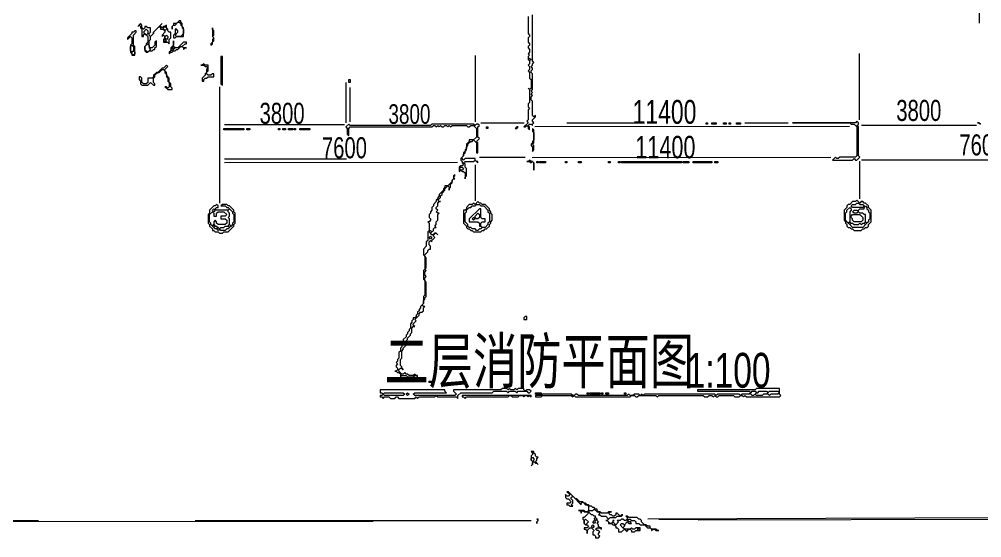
# Model space of a CAD drawing. Extents: x 10 to 1971, y 11 to 1392.
# Drawn here: x 636 to 1307, y 13 to 374 of the extents above; entities that cross this region are included whole.
import ezdxf

# ---------------------------------------------------------------- set-up
doc = ezdxf.new("R2010")
doc.units = 0
for name, color, linetype, lineweight in [('OCR_TEXT', 6, 'Continuous', 0), ('TRACE_CURVE', 6, 'Continuous', 0), ('TRACE_STRAIGHT', 5, 'Continuous', 0), ('TRACE_TEXT_SYMBOL', 6, 'Continuous', 0)]:
    doc.layers.add(name, color=color, linetype=linetype, lineweight=lineweight)
doc.styles.add('wqy-unicode', font='wqy-unicode.lff')

msp = doc.modelspace()

# ---------------------------------------------------------------- linework, layer by layer
at = {"layer": 'TRACE_CURVE', "color": 6}
for points in [[(991, 376), (991, 364), (992, 363), (992, 362), (991, 361), (991, 358), (992, 357), (992, 356), (991, 355), (991, 354), (992, 353), (992, 351), (991, 350), (992, 349), (991, 348), (991, 346), (992, 345), (992, 343), (991, 342), (992, 341), (992, 339), (991, 338), (992, 337), (992, 333), (993, 332), (993, 326), (992, 325), (991, 326), (992, 325), (992, 316), (991, 315), (991, 313), (992, 312), (991, 311), (991, 304), (990, 303), (991, 302), (988, 299), (989, 299), (990, 300)], [(990, 300), (991, 299), (991, 298), (992, 297), (992, 299), (991, 300), (992, 301), (993, 301), (994, 300), (994, 301), (995, 302), (994, 303), (994, 304), (996, 306), (996, 307), (995, 306), (994, 307), (994, 317), (993, 318), (993, 320), (994, 321), (993, 322), (994, 323), (993, 324), (994, 325), (994, 336), (993, 337), (993, 338), (994, 339), (994, 340), (993, 341), (994, 342), (994, 343), (995, 344), (994, 345), (994, 377)], [(940, 266), (939, 265), (939, 263), (938, 262), (938, 261), (935, 258), (933, 258), (933, 257), (932, 256), (932, 255), (929, 252), (929, 251), (928, 250), (928, 249), (927, 248), (927, 247), (925, 245), (925, 244), (924, 243), (924, 241), (923, 240), (923, 239), (922, 238), (922, 236), (923, 235), (923, 234), (922, 233), (921, 233), (922, 232), (922, 227), (921, 226), (921, 220), (920, 219), (920, 216), (918, 214), (918, 210), (919, 209), (919, 200), (918, 199), (918, 193), (919, 192), (919, 182), (918, 181), (918, 176), (916, 174), (916, 173), (915, 172), (915, 171), (914, 170), (914, 169), (913, 168), (913, 167), (912, 166), (911, 166), (911, 165), (910, 164), (910, 163), (909, 162), (909, 159), (908, 158), (908, 157), (907, 156), (907, 155), (906, 154)], [(928, 239), (927, 240), (928, 241), (927, 242), (927, 243), (928, 244), (928, 246), (929, 247), (930, 247), (929, 247), (928, 248), (930, 250), (930, 251), (931, 252), (931, 253), (933, 255), (933, 256), (935, 258), (936, 257), (936, 255), (936, 256), (937, 257), (937, 259), (938, 260), (938, 262), (939, 263), (940, 263), (939, 264), (940, 265), (940, 266)], [(911, 160), (912, 160), (911, 161), (911, 162), (913, 164), (912, 165), (915, 168), (915, 169), (916, 170), (917, 170), (918, 171), (918, 173), (919, 174), (918, 174), (917, 175), (918, 176), (918, 178), (919, 179), (919, 180), (920, 181), (920, 191), (919, 192), (919, 194), (920, 195), (919, 196), (919, 198), (920, 199), (919, 200), (920, 201), (920, 208), (919, 209), (919, 210), (921, 212), (921, 213), (922, 214), (923, 214), (923, 216), (922, 217), (922, 219), (923, 220), (924, 219), (924, 220), (926, 222), (925, 223), (925, 224), (926, 225), (927, 225), (928, 224), (927, 225), (926, 225), (925, 224), (924, 224), (923, 225), (925, 227), (925, 228), (926, 229), (927, 229), (926, 230), (927, 231), (927, 233), (928, 234), (928, 238), (929, 239), (928, 239)], [(906, 154), (906, 153), (904, 151), (904, 149), (903, 148), (903, 146), (902, 145), (902, 143), (901, 142), (901, 138), (900, 137), (900, 136), (899, 135), (900, 134), (899, 133), (899, 132), (900, 131), (900, 130), (899, 129), (898, 129), (899, 129), (900, 128), (901, 128), (902, 127), (902, 125), (903, 126), (906, 126), (907, 125), (911, 125), (912, 126), (913, 126), (914, 125), (914, 126), (913, 126), (912, 127), (911, 126), (908, 126), (907, 127), (906, 127), (905, 128), (904, 127), (903, 127), (901, 129), (901, 130), (902, 131), (903, 131), (904, 130), (903, 131), (903, 132), (902, 133), (902, 137), (903, 138), (903, 143), (904, 144), (904, 145), (906, 147), (906, 150), (907, 151), (907, 152), (909, 154), (909, 155), (910, 156), (910, 159), (911, 160)]]:
    msp.add_lwpolyline(points, dxfattribs=at)
for points in [[(991, 346), (992, 347), (993, 346), (992, 345)], [(922, 226), (923, 227), (924, 226), (923, 225)], [(922, 222), (923, 223), (924, 222), (923, 221)]]:
    msp.add_lwpolyline(points, close=True, dxfattribs=at)
at = {"layer": 'TRACE_STRAIGHT', "color": 5}
for p, q in [((1304.66, 465.13), (1305.2, 371.38)), ((954.03, 348.88), (954.06, 302.62)), ((1221.68, 303.87), (1221.74, 350.13)), ((864, 330), (864, 302)), ((776, 327), (776, 246)), ((866.82, 326.38), (866.86, 302.62)), ((958.12, 301.89), (988.13, 301.78)), ((1018, 302), (1072, 302)), ((1142, 302), (1172, 302)), ((779.37, 300.74), (863.12, 300.81)), ((995.63, 299.28), (1214.88, 299.49)), ((1223.12, 300.31), (1303.38, 300.33)), ((779.38, 276.89), (864.38, 276.75)), ((957, 278), (989, 278)), ((993.86, 277.8), (1201.88, 277.93)), ((1221.68, 275.13), (1221.7, 248.87)), ((1223.13, 276.04), (1395.63, 276.26)), ((779.37, 274.26), (941.88, 274.52)), ((954.02, 272.63), (954.08, 247.62)), ((1074.37, 26.06), (1873.12, 29.17)), ((525.63, 24.24), (808.13, 24.58)), ((567, 25), (650, 25)), ((759, 25), (807, 25)), ((794.38, 24.59), (883.13, 24.59)), ((795, 25), (993, 25)), ((1082, 26), (1121, 26)), ((1109.38, 25.51), (1459.38, 26.12))]:
    msp.add_line(p, q, dxfattribs=at)
at = {"layer": 'TRACE_TEXT_SYMBOL', "color": 6}
for points in [[(721, 371), (719, 369), (720, 370), (721, 369), (721, 368), (722, 367), (722, 362), (723, 362), (723, 363), (724, 364), (726, 362), (726, 358), (725, 357), (725, 356), (724, 355), (724, 352), (725, 351), (726, 351), (727, 352), (729, 352), (730, 353), (731, 353), (731, 354), (732, 355), (732, 359), (731, 358), (731, 356), (729, 354), (728, 354), (727, 355), (727, 359), (728, 360), (728, 362), (730, 364), (730, 365), (734, 369), (735, 368), (735, 367), (737, 367), (738, 366), (738, 365), (736, 363), (736, 362), (737, 363), (738, 362), (738, 361), (737, 360), (737, 358), (740, 358), (741, 357), (741, 360), (742, 361), (742, 365), (741, 365), (740, 366), (740, 367), (739, 368), (739, 370), (738, 369), (737, 369), (736, 368), (735, 369), (735, 370), (736, 371)], [(736, 371), (730, 365), (730, 364), (728, 362), (727, 363), (727, 364), (728, 365), (728, 368), (726, 368), (725, 369), (724, 369), (724, 368), (723, 367), (722, 368), (722, 370), (721, 371)], [(866, 301), (864, 299), (865, 298), (865, 294), (866, 293), (866, 298), (867, 299), (924, 299), (925, 300), (926, 300), (927, 299), (928, 300), (929, 299), (930, 300), (931, 299), (932, 299), (933, 300), (934, 300), (935, 299), (936, 300), (937, 299), (938, 300), (948, 300), (949, 299), (950, 299), (951, 300), (953, 300), (955, 298), (955, 292), (953, 290), (950, 290), (950, 289), (948, 287), (948, 284), (947, 283), (947, 282), (946, 281), (946, 279), (944, 277), (944, 276), (945, 275), (945, 274), (946, 273), (945, 272), (944, 272), (943, 271), (943, 268), (944, 269), (945, 268), (946, 268), (947, 267), (947, 263), (947, 264), (948, 265), (948, 270), (947, 271), (947, 273), (946, 274), (947, 275), (953, 275), (954, 276), (956, 274), (956, 275), (955, 275)], [(955, 275), (954, 276), (954, 277), (947, 277), (946, 276), (945, 277), (945, 278), (946, 279), (946, 280), (947, 281), (947, 282), (948, 283), (948, 285), (949, 286), (949, 287), (951, 289), (952, 289), (953, 290), (955, 288), (955, 281), (956, 281), (956, 288), (955, 289), (957, 291), (956, 292), (956, 299), (957, 300), (956, 301), (955, 301), (954, 300), (953, 301), (924, 301), (923, 300), (867, 300), (866, 301)], [(1150, 117), (1149, 116), (1109, 116), (1109, 115), (1145, 115), (1146, 114), (1145, 113), (1140, 113), (1139, 112), (1138, 113), (1123, 113), (1122, 112), (1121, 113), (1072, 113), (1071, 112), (1070, 113), (1069, 112), (1068, 113), (1065, 113), (1064, 112), (1062, 112), (1061, 113), (1060, 112), (1026, 112), (1025, 113), (1024, 113), (1023, 112), (1022, 112), (1021, 113), (1001, 113), (1000, 112), (996, 112), (996, 111), (1000, 111), (1001, 112), (1021, 112), (1022, 111), (1023, 112), (1024, 111), (1062, 111), (1063, 112), (1065, 112), (1066, 111), (1067, 111), (1068, 112), (1080, 112), (1081, 111), (1082, 112), (1113, 112), (1114, 111), (1116, 111), (1117, 112), (1119, 112), (1120, 111), (1121, 112), (1122, 111), (1123, 111), (1124, 112), (1134, 112), (1135, 111), (1138, 111), (1139, 112), (1140, 112), (1141, 111)], [(1141, 111), (1142, 112), (1143, 111), (1166, 111), (1167, 112), (1166, 113), (1166, 117), (1150, 117)], [(1018, 45), (1020, 43), (1019, 42), (1018, 42), (1017, 43), (1017, 41), (1018, 40), (1019, 40), (1021, 38), (1020, 37), (1018, 37), (1018, 36), (1019, 36), (1020, 35), (1022, 35), (1021, 36), (1022, 37), (1022, 39), (1021, 40), (1021, 41), (1022, 42), (1028, 36), (1028, 37), (1029, 38), (1031, 36), (1032, 36), (1033, 35), (1033, 32), (1032, 31), (1031, 31), (1030, 32), (1026, 32), (1027, 32), (1028, 31), (1028, 30), (1028, 31), (1029, 32), (1030, 31), (1032, 31), (1033, 30), (1030, 27), (1029, 27), (1029, 26), (1030, 25), (1030, 23), (1031, 22), (1032, 22), (1033, 21), (1032, 20), (1030, 20), (1030, 19), (1031, 19), (1032, 18), (1032, 16), (1032, 18), (1034, 20), (1035, 20), (1037, 18), (1036, 17), (1036, 15), (1037, 15), (1038, 14), (1038, 13), (1040, 13)], [(1057, 29), (1056, 29), (1055, 28), (1053, 30), (1052, 30), (1052, 29), (1051, 28), (1050, 28), (1049, 29), (1048, 29), (1047, 30), (1048, 31), (1049, 31), (1047, 31), (1046, 30), (1042, 30), (1041, 31), (1040, 31), (1039, 32), (1039, 33), (1038, 33), (1037, 34), (1036, 34), (1035, 35), (1034, 35), (1033, 36), (1032, 36), (1031, 37), (1030, 37), (1029, 38), (1027, 38), (1025, 40), (1024, 40), (1019, 45), (1018, 45)], [(1040, 13), (1041, 14), (1040, 15), (1040, 16), (1041, 17), (1040, 18), (1039, 18), (1038, 19), (1039, 20), (1041, 20), (1042, 19), (1042, 20), (1041, 20), (1040, 21), (1040, 22), (1039, 23), (1040, 24), (1039, 25), (1039, 26), (1038, 27), (1038, 28), (1037, 28), (1036, 29), (1035, 29), (1033, 31), (1034, 32), (1036, 32), (1037, 33), (1039, 31), (1040, 31), (1041, 30), (1040, 29), (1041, 29), (1042, 28), (1045, 28), (1047, 26), (1046, 25), (1045, 25), (1046, 25), (1047, 24), (1047, 23), (1049, 23), (1050, 22), (1051, 22), (1052, 21), (1052, 20), (1053, 20), (1054, 19), (1054, 17), (1056, 17), (1058, 19), (1060, 17), (1060, 18), (1061, 19), (1062, 19), (1063, 18), (1063, 17), (1065, 17), (1066, 18), (1069, 18), (1069, 20), (1066, 20), (1065, 19), (1064, 19)], [(1064, 19), (1063, 20), (1062, 19), (1058, 19), (1057, 20), (1058, 21), (1058, 22), (1060, 24), (1061, 23), (1063, 23), (1062, 24), (1063, 25), (1065, 25), (1066, 24), (1066, 23), (1068, 23), (1069, 22), (1072, 22), (1074, 20), (1076, 20), (1077, 19), (1077, 18), (1078, 19), (1079, 19), (1080, 18), (1082, 18), (1081, 18), (1080, 19), (1077, 19), (1076, 20), (1076, 21), (1074, 21), (1073, 22), (1072, 22), (1070, 24), (1070, 25), (1069, 26), (1068, 26), (1067, 27), (1061, 27), (1060, 28), (1059, 28), (1060, 27), (1060, 26), (1059, 25), (1058, 25), (1057, 26), (1056, 26), (1055, 25), (1053, 25), (1054, 24), (1052, 22), (1050, 24), (1051, 25), (1050, 25), (1050, 24), (1049, 23), (1048, 23), (1046, 25), (1048, 27), (1052, 27), (1053, 28), (1056, 28), (1057, 29)]]:
    msp.add_lwpolyline(points, dxfattribs=at)
for points in [[(737, 368), (738, 369), (739, 368), (739, 367), (738, 366), (737, 367)], [(748, 373), (746, 371), (744, 371), (744, 370), (743, 369), (743, 367), (743, 369), (744, 370), (745, 370), (747, 372), (748, 372), (749, 371), (749, 370), (750, 369), (750, 368), (751, 367), (751, 364), (749, 362), (746, 362), (745, 363), (747, 365), (747, 366), (746, 367), (745, 367), (745, 364), (744, 363), (744, 361), (745, 361), (746, 362), (751, 362), (751, 368), (750, 369), (750, 371), (749, 372), (749, 373)], [(717, 366), (716, 365), (715, 365), (715, 364), (712, 361), (712, 360), (714, 362), (715, 361), (715, 357), (714, 356), (714, 351), (715, 350), (715, 349), (717, 349), (717, 355), (716, 356), (716, 363), (718, 365), (718, 366)], [(725, 367), (726, 366), (726, 364), (725, 363), (723, 365)], [(738, 362), (739, 363), (740, 362), (740, 361), (739, 360), (738, 361)], [(771, 368), (771, 362), (772, 361), (771, 360), (771, 358), (770, 357), (770, 356), (771, 357), (771, 358), (772, 359), (772, 361), (771, 362), (772, 363), (772, 366), (771, 367)], [(714, 355), (715, 356), (716, 355), (716, 352), (715, 351), (714, 352)], [(726, 357), (727, 356), (727, 354), (728, 353), (726, 351), (724, 353), (724, 355)], [(737, 359), (738, 360), (739, 359), (738, 358)], [(744, 359), (744, 356), (742, 354), (742, 352), (741, 351), (741, 350), (742, 351), (743, 351), (744, 352), (745, 352), (746, 353), (747, 353), (749, 355), (750, 355), (751, 354), (751, 353), (752, 354), (753, 354), (751, 354), (750, 355), (752, 357), (753, 357), (753, 358), (751, 358), (747, 354), (745, 354), (744, 355)], [(715, 351), (716, 352), (717, 351), (717, 350), (716, 349), (715, 350)], [(742, 353), (743, 354), (744, 353), (743, 352)], [(743, 354), (744, 355), (745, 354), (744, 353)], [(739, 342), (737, 340), (736, 340), (733, 337), (732, 337), (730, 335), (730, 334), (729, 333), (726, 333), (726, 330), (725, 329), (723, 329), (722, 330), (722, 333), (721, 334), (720, 334), (720, 332), (721, 331), (721, 329), (722, 328), (726, 328), (728, 330), (730, 328), (731, 328), (731, 329), (730, 330), (730, 333), (731, 334), (731, 335), (733, 337), (734, 337), (736, 339), (737, 339), (738, 338), (738, 337), (739, 336), (739, 334), (740, 333), (740, 331), (741, 330), (741, 327), (740, 326), (739, 327), (738, 327), (740, 325), (743, 325), (743, 326), (742, 327), (742, 329), (741, 330), (741, 333), (739, 335), (739, 337), (738, 338), (738, 339), (740, 341)], [(765, 343), (764, 342), (763, 342), (765, 342), (766, 341), (767, 341), (768, 340), (767, 339), (767, 337), (766, 336), (766, 335), (764, 333), (764, 331), (765, 331), (765, 332), (766, 333), (767, 333), (768, 334), (772, 334), (772, 336), (771, 336), (770, 335), (768, 335), (767, 336), (767, 337), (768, 338), (768, 342), (766, 342)], [(777, 348), (777, 329), (778, 328), (778, 348)], [(866, 332), (867, 332), (867, 330), (866, 330)], [(1115, 302), (1116, 302), (1116, 301), (1115, 301)], [(1119, 302), (1122, 302), (1122, 301), (1119, 301)], [(1127, 302), (1129, 302), (1129, 301), (1127, 301)], [(1131, 302), (1132, 302), (1132, 301), (1131, 301)], [(1136, 302), (1139, 302), (1139, 301), (1136, 301)], [(1220, 303), (1219, 302), (1175, 302), (1215, 302), (1216, 301), (1218, 301), (1220, 299), (1220, 279), (1219, 278), (1208, 278), (1207, 277), (1206, 277), (1205, 278), (1203, 276), (1217, 276), (1218, 277), (1219, 276), (1220, 276), (1222, 278), (1221, 279), (1221, 299), (1220, 300), (1221, 301), (1221, 302)], [(1304, 302), (1305, 302), (1306, 301), (1305, 302)], [(779, 298), (793, 298), (793, 297), (779, 297)], [(795, 298), (797, 298), (797, 297), (795, 297)], [(817, 298), (818, 298), (818, 297), (817, 297)], [(820, 298), (822, 298), (822, 297), (820, 297)], [(824, 298), (827, 298), (827, 297), (824, 297)], [(828, 298), (829, 298), (829, 297), (828, 297)], [(832, 298), (839, 298), (839, 297), (832, 297)], [(962, 299), (963, 299), (963, 298), (962, 298)], [(983, 299), (982, 298), (983, 298), (984, 299)], [(994, 298), (994, 296), (995, 295), (995, 290), (994, 289), (994, 288), (993, 287), (993, 286), (994, 285), (994, 282), (995, 283), (995, 286), (994, 287), (995, 288), (995, 297)], [(992, 276), (991, 275), (990, 275), (992, 275), (993, 274), (994, 275), (995, 274), (995, 269), (995, 274), (994, 275), (993, 275)], [(997, 275), (998, 275), (998, 274), (997, 274)], [(999, 275), (1003, 275), (1003, 274), (999, 274)], [(1017, 275), (1018, 275), (1018, 274), (1017, 274)], [(1026, 275), (1028, 275), (1028, 274), (1026, 274)], [(1047, 275), (1048, 275), (1048, 274), (1047, 274)], [(1054, 275), (1055, 275), (1055, 274), (1054, 274)], [(1056, 275), (1098, 275), (1098, 274), (1056, 274)], [(1099, 275), (1103, 275), (1103, 274), (1099, 274)], [(1106, 275), (1119, 275), (1119, 274), (1106, 274)], [(1121, 275), (1123, 275), (1123, 274), (1121, 274)], [(943, 270), (944, 271), (945, 271), (946, 270), (945, 269), (944, 269)], [(774, 245), (773, 244), (772, 244), (769, 241), (769, 239), (768, 238), (768, 232), (769, 231), (769, 230), (771, 228), (771, 227), (772, 227), (773, 226), (775, 226), (776, 225), (778, 225), (779, 226), (782, 226), (786, 230), (786, 231), (787, 232), (787, 239), (786, 240), (786, 241), (783, 244), (782, 244), (781, 245), (778, 245), (777, 244), (780, 244), (781, 243), (782, 243), (783, 242), (782, 241), (774, 241), (773, 242), (774, 243), (775, 243), (775, 244)], [(771, 241), (772, 242), (773, 241), (772, 240)], [(782, 241), (783, 242), (785, 240), (785, 239), (786, 238), (786, 233), (785, 232), (785, 231), (784, 230), (783, 231), (783, 235), (782, 236), (783, 237), (783, 239), (782, 240)], [(956, 247), (954, 245), (953, 246), (952, 245), (950, 245), (948, 243), (948, 242), (947, 241), (946, 241), (946, 232), (948, 230), (948, 229), (949, 228), (950, 228), (951, 227), (952, 227), (953, 226), (958, 226), (959, 227), (960, 227), (961, 228), (962, 228), (964, 230), (964, 231), (965, 232), (965, 233), (966, 234), (966, 238), (965, 239), (965, 240), (964, 241), (964, 242), (961, 245), (959, 245), (958, 246), (957, 246)], [(954, 244), (955, 245), (957, 245), (958, 244), (960, 244), (963, 241), (963, 240), (964, 239), (964, 233), (963, 232), (963, 231), (961, 229), (959, 229), (958, 230), (958, 232), (959, 233), (961, 233), (961, 235), (959, 235), (958, 236), (958, 242), (957, 242), (950, 235), (950, 233), (956, 233), (957, 232), (957, 230), (958, 230), (959, 229), (958, 228), (957, 228), (956, 227), (955, 227), (954, 228), (952, 228), (951, 229), (950, 229), (949, 230), (949, 231), (947, 233), (947, 239), (948, 240), (948, 241), (950, 243), (951, 243), (952, 244)], [(1220, 248), (1219, 247), (1217, 247), (1215, 245), (1214, 245), (1213, 244), (1213, 243), (1211, 241), (1211, 234), (1212, 233), (1212, 232), (1213, 231), (1213, 230), (1214, 229), (1215, 229), (1216, 228), (1217, 228), (1218, 227), (1223, 227), (1224, 228), (1225, 228), (1226, 229), (1227, 229), (1228, 230), (1228, 231), (1230, 233), (1230, 241), (1228, 243), (1228, 244), (1226, 246), (1225, 246), (1224, 247), (1223, 247), (1222, 246)], [(1215, 243), (1216, 242), (1216, 241), (1215, 240), (1215, 233), (1214, 232), (1212, 234), (1212, 239), (1213, 240), (1213, 241)], [(1219, 245), (1220, 246), (1221, 246), (1222, 245), (1224, 245), (1225, 244), (1224, 243), (1217, 243), (1216, 244), (1217, 245)], [(1225, 243), (1226, 244), (1227, 243), (1227, 242), (1228, 241), (1228, 240), (1229, 239), (1229, 235), (1228, 234), (1228, 233), (1227, 232), (1226, 233), (1226, 238), (1225, 238), (1224, 239), (1222, 239), (1221, 240), (1221, 241), (1222, 242), (1225, 242)], [(771, 240), (772, 239), (772, 237), (774, 237), (774, 239), (775, 240), (779, 240), (781, 238), (780, 237), (777, 237), (777, 235), (780, 235), (781, 234), (781, 232), (780, 231), (775, 231), (774, 232), (774, 233), (773, 234), (772, 233), (772, 231), (771, 230), (770, 231), (770, 232), (769, 233), (769, 238)], [(952, 235), (953, 236), (954, 235), (953, 234)], [(956, 239), (957, 238), (957, 236), (956, 235), (955, 235), (954, 236), (954, 237)], [(1216, 237), (1217, 238), (1222, 238), (1224, 236), (1224, 234), (1223, 233), (1218, 233), (1217, 234), (1217, 235), (1216, 236)], [(1217, 240), (1218, 241), (1220, 241), (1221, 240), (1220, 239), (1218, 239)], [(771, 230), (772, 231), (773, 230), (772, 229)], [(772, 229), (773, 230), (774, 230), (775, 229), (774, 228), (773, 228)], [(774, 228), (775, 229), (776, 228), (775, 227)], [(779, 229), (780, 230), (782, 230), (783, 229), (782, 228), (781, 228), (780, 227), (777, 227), (776, 228), (777, 229)], [(782, 230), (783, 231), (784, 230), (783, 229)], [(1214, 232), (1215, 233), (1216, 232), (1215, 231)], [(1215, 231), (1216, 232), (1217, 232), (1218, 231), (1221, 231), (1222, 232), (1223, 231), (1224, 232), (1225, 232), (1226, 231), (1224, 229), (1217, 229)], [(1225, 232), (1226, 233), (1227, 232), (1226, 231)], [(989, 167), (988, 166), (988, 165), (990, 165), (990, 167)], [(922, 122), (924, 122), (924, 121), (922, 121)], [(973, 117), (972, 116), (939, 116), (939, 115), (941, 113), (940, 112), (912, 112), (911, 113), (912, 114), (934, 114), (933, 115), (933, 116), (888, 116), (888, 114), (889, 114), (890, 113), (889, 112), (888, 112), (888, 111), (889, 111), (890, 110), (891, 111), (894, 111), (895, 110), (898, 110), (899, 111), (900, 111), (901, 110), (912, 110), (913, 111), (914, 110), (915, 111), (926, 111), (927, 112), (928, 111), (941, 111), (942, 110), (942, 112), (944, 114), (966, 114), (967, 115), (976, 115), (977, 114), (978, 115), (982, 115), (983, 114), (984, 115), (990, 115), (991, 114), (992, 114), (993, 115), (992, 116), (990, 116), (989, 115), (988, 116), (988, 117), (984, 117), (983, 116), (982, 117), (981, 116), (979, 116), (978, 117), (977, 116), (976, 117)], [(890, 113), (891, 114), (904, 114), (905, 113), (904, 112), (891, 112)], [(906, 113), (907, 114), (908, 113), (907, 112)], [(996, 114), (1000, 114), (1000, 113), (996, 113)], [(1032, 114), (1033, 114), (1033, 113), (1032, 113)], [(1034, 114), (1041, 114), (1041, 113), (1034, 113)], [(1042, 114), (1043, 114), (1043, 113), (1042, 113)], [(1045, 114), (1047, 114), (1047, 113), (1045, 113)], [(1058, 114), (1059, 114), (1059, 113), (1058, 113)], [(1146, 114), (1147, 115), (1149, 115), (1150, 114), (1148, 112), (1147, 112), (1146, 113)], [(1151, 114), (1152, 115), (1157, 115), (1158, 114), (1157, 113), (1155, 113), (1154, 112), (1150, 112), (1149, 113), (1150, 114)], [(1158, 114), (1159, 115), (1165, 115), (1166, 114), (1165, 113), (1160, 113), (1159, 112), (1158, 113)], [(945, 112), (945, 111), (946, 111), (947, 110), (948, 111), (977, 111), (978, 112), (979, 112), (980, 111), (984, 111), (985, 112), (987, 112), (988, 111), (989, 112), (990, 112), (991, 111), (992, 112), (993, 111), (993, 112)], [(993, 73), (994, 72), (994, 71), (993, 70), (993, 67), (994, 66), (994, 64), (993, 63), (994, 64), (994, 65), (995, 66), (996, 65), (997, 65), (998, 64), (996, 66), (997, 67), (997, 68), (998, 69), (997, 69), (996, 70), (996, 71), (995, 72), (995, 73)], [(993, 68), (994, 69), (995, 68), (995, 67), (994, 66), (993, 67)], [(1037, 26), (1038, 27), (1039, 26), (1038, 25)], [(997, 26), (998, 25), (997, 24), (997, 23), (997, 24), (998, 25), (998, 26)], [(1030, 25), (1031, 26), (1033, 24), (1031, 22), (1030, 23)], [(1035, 21), (1036, 22), (1037, 21), (1036, 20)], [(1036, 24), (1037, 25), (1038, 24), (1037, 23)], [(1055, 22), (1056, 23), (1057, 23), (1058, 22), (1058, 21), (1057, 20)], [(1060, 25), (1061, 26), (1062, 26), (1063, 25), (1062, 24), (1061, 24)], [(1067, 19), (1068, 20), (1069, 19), (1068, 18)]]:
    msp.add_lwpolyline(points, close=True, dxfattribs=at)

# ---------------------------------------------------------------- texts
at = {"layer": 'OCR_TEXT', "color": 6, "style": 'wqy-unicode', "width": 0.72}
for s, height, p in [('3800', 14.642, (803.91, 301.2)), ('11400', 16.594, (1063.75, 301.22)), ('3800', 14.642, (1247.41, 303.2)), ('3800', 13.666, (893.65, 301.18)), ('7600', 14.642, (847.33, 277.2)), ('11400', 15.618, (1065.68, 277.21)), ('7600', 14.642, (1291.33, 279.2)), ('二层消防平面图', 31.359, (890.95, 120.46)), ('1:100', 24.246, (1101.39, 117.48))]:
    msp.add_text(s, height=height, dxfattribs=at).set_placement(p)

doc.saveas('drawing.dxf')
